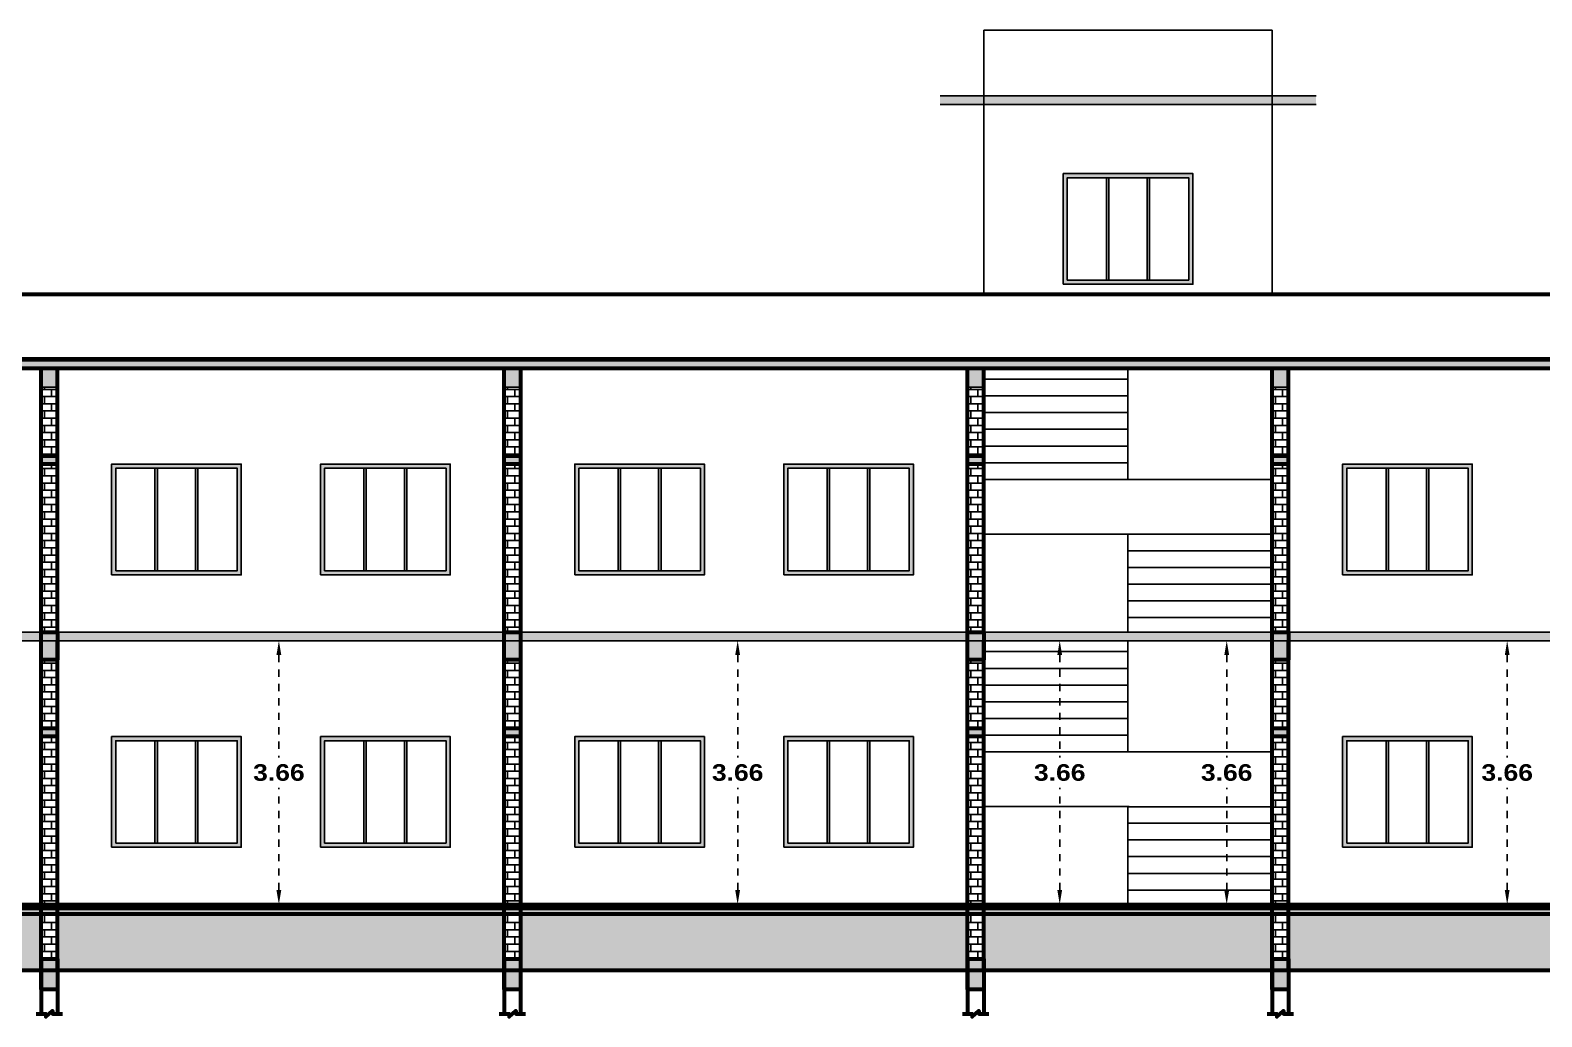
# Model space of a CAD drawing. Header units: metres. Extents: x 863 to 1571, y 626 to 804.
# Drawn here: x 916.87 to 937.86, y 757.85 to 771.54 of the extents above; entities that cross this region are included whole.
import ezdxf

# ---------------------------------------------------------------- set-up
doc = ezdxf.new("R2010")
doc.units = ezdxf.units.M
doc.header["$LTSCALE"] = 0.2
doc.header["$MEASUREMENT"] = 0
doc.header["$PDMODE"] = 2
doc.linetypes.add('DOT2', pattern=[0.125, 0, -0.125])
doc.layers.get('0').update_dxf_attribs({"lineweight": 60})
for name, color, linetype in [('BLK_1_FLR_0_REGULAR_ROOM_11', 2, 'Continuous'), ('BLK_1_FLR_0_REGULAR_ROOM_12', 2, 'Continuous'), ('BLK_1_FLR_0_REGULAR_ROOM_13', 2, 'Continuous'), ('BLK_1_FLR_0_REGULAR_ROOM_14', 2, 'Continuous'), ('BLK_1_FLR_0_REGULAR_ROOM_15', 2, 'Continuous')]:
    doc.layers.add(name, color=color, linetype=linetype)
doc.styles.get("Standard").update_dxf_attribs({"font": 'ariblk.ttf', "height": 0.23})
doc.dimstyles.get("Standard").update_dxf_attribs({"dimtxt": 0.23, "dimasz": 0.2, "dimexe": 0.12, "dimexo": 0.0625, "dimgap": 0.09, "dimtad": 1, "dimtih": 1, "dimtoh": 1, "dimzin": 1, "dimdsep": 46, "dimtxsty": 'Standard', "dimcen": 0.09, "dimazin": 0, "dimtfac": 1, "dimtix": 1, "dimtofl": 0, "dimtmove": 0, "dimatfit": 0, "dimfxl": 0, "dimtolj": 1, "dimtzin": 0, "dimarcsym": 0})

# ---------------------------------------------------------------- blocks, each defined once
blk = doc.blocks.new('A$C51CE3EF8')
blk.add_hatch(color=256).paths.add_polyline_path([(0, 0.385), (0.228, 0.385), (0.228, 0), (0, 0)])
blk.add_lwpolyline([(0, 0.385), (0.228, 0.385), (0.228, 0), (0, 0)], close=True)
blk = doc.blocks.new('*D423')
at = {"layer": 'BLK_1_FLR_0_REGULAR_ROOM_11', "color": 3, "lineweight": -2}
for p, q in [((920.175, 763.066), (920.425, 763.066)), ((920.175, 759.405), (920.425, 759.405))]:
    blk.add_line(p, q, dxfattribs=at)
at = {"layer": 'BLK_1_FLR_0_REGULAR_ROOM_11', "color": 3, "linetype": 'DOT2'}
for p, q in [((920.325, 762.866), (920.325, 761.444)), ((920.325, 759.605), (920.325, 761.026))]:
    blk.add_line(p, q, dxfattribs=at)
at = {"layer": 'BLK_1_FLR_0_REGULAR_ROOM_11', "color": 3, "lineweight": -2}
for points in [[(920.291, 762.866), (920.358, 762.866), (920.325, 763.066)], [(920.291, 759.605), (920.358, 759.605), (920.325, 759.405)]]:
    blk.add_solid(points, dxfattribs=at)
at = {"layer": 'Defpoints', "color": 0, "lineweight": -2}
for p in [(917.608, 763.066), (920.325, 763.066), (917.608, 759.405)]:
    blk.add_point(p, dxfattribs=at)
at = {"layer": 'BLK_1_FLR_0_REGULAR_ROOM_11', "color": 0, "lineweight": -2, "insert": (920.325, 761.235), "char_height": 0.23, "attachment_point": 5}
blk.add_mtext('\\A1;3.66', dxfattribs=at)
blk = doc.blocks.new('*D424')
at = {"layer": 'BLK_1_FLR_0_REGULAR_ROOM_12', "color": 3, "lineweight": -2}
for p, q in [((926.544, 763.066), (926.794, 763.066)), ((926.544, 759.405), (926.794, 759.405))]:
    blk.add_line(p, q, dxfattribs=at)
at = {"layer": 'BLK_1_FLR_0_REGULAR_ROOM_12', "color": 3, "linetype": 'DOT2'}
for p, q in [((926.694, 762.866), (926.694, 761.444)), ((926.694, 759.605), (926.694, 761.026))]:
    blk.add_line(p, q, dxfattribs=at)
at = {"layer": 'BLK_1_FLR_0_REGULAR_ROOM_12', "color": 3, "lineweight": -2}
for points in [[(926.66, 762.866), (926.727, 762.866), (926.694, 763.066)], [(926.66, 759.605), (926.727, 759.605), (926.694, 759.405)]]:
    blk.add_solid(points, dxfattribs=at)
at = {"layer": 'Defpoints', "color": 0, "lineweight": -2}
for p in [(923.977, 763.066), (926.694, 763.066), (923.977, 759.405)]:
    blk.add_point(p, dxfattribs=at)
at = {"layer": 'BLK_1_FLR_0_REGULAR_ROOM_12', "color": 0, "lineweight": -2, "insert": (926.694, 761.235), "char_height": 0.23, "attachment_point": 5}
blk.add_mtext('\\A1;3.66', dxfattribs=at)
blk = doc.blocks.new('*D425')
at = {"layer": 'BLK_1_FLR_0_REGULAR_ROOM_15', "color": 3, "lineweight": -2}
for p, q in [((937.227, 763.066), (937.477, 763.066)), ((937.227, 759.405), (937.477, 759.405))]:
    blk.add_line(p, q, dxfattribs=at)
at = {"layer": 'BLK_1_FLR_0_REGULAR_ROOM_15', "color": 3, "linetype": 'DOT2'}
for p, q in [((937.377, 762.866), (937.377, 761.444)), ((937.377, 759.605), (937.377, 761.026))]:
    blk.add_line(p, q, dxfattribs=at)
at = {"layer": 'BLK_1_FLR_0_REGULAR_ROOM_15', "color": 3, "lineweight": -2}
for points in [[(937.344, 762.866), (937.41, 762.866), (937.377, 763.066)], [(937.344, 759.605), (937.41, 759.605), (937.377, 759.405)]]:
    blk.add_solid(points, dxfattribs=at)
at = {"layer": 'Defpoints', "color": 0, "lineweight": -2}
for p in [(934.66, 763.066), (937.377, 763.066), (934.66, 759.405)]:
    blk.add_point(p, dxfattribs=at)
at = {"layer": 'BLK_1_FLR_0_REGULAR_ROOM_15', "color": 0, "lineweight": -2, "insert": (937.377, 761.235), "char_height": 0.23, "attachment_point": 5}
blk.add_mtext('\\A1;3.66', dxfattribs=at)
blk = doc.blocks.new('*D428')
at = {"layer": 'BLK_1_FLR_0_REGULAR_ROOM_14', "color": 3, "lineweight": -2}
for p, q in [((933.333, 763.066), (933.583, 763.066)), ((933.333, 759.405), (933.583, 759.405))]:
    blk.add_line(p, q, dxfattribs=at)
at = {"layer": 'BLK_1_FLR_0_REGULAR_ROOM_14', "color": 3, "linetype": 'DOT2'}
for p, q in [((933.483, 762.866), (933.483, 761.444)), ((933.483, 759.605), (933.483, 761.026))]:
    blk.add_line(p, q, dxfattribs=at)
at = {"layer": 'BLK_1_FLR_0_REGULAR_ROOM_14', "color": 3, "lineweight": -2}
for points in [[(933.45, 762.866), (933.517, 762.866), (933.483, 763.066)], [(933.45, 759.605), (933.517, 759.605), (933.483, 759.405)]]:
    blk.add_solid(points, dxfattribs=at)
at = {"layer": 'Defpoints', "color": 0, "lineweight": -2}
for p in [(930.767, 763.066), (933.483, 763.066), (930.767, 759.405)]:
    blk.add_point(p, dxfattribs=at)
at = {"layer": 'BLK_1_FLR_0_REGULAR_ROOM_14', "color": 0, "lineweight": -2, "insert": (933.483, 761.235), "char_height": 0.23, "attachment_point": 5}
blk.add_mtext('\\A1;3.66', dxfattribs=at)
blk = doc.blocks.new('*D429')
at = {"layer": 'BLK_1_FLR_0_REGULAR_ROOM_13', "color": 3, "lineweight": -2}
for p, q in [((931.015, 763.066), (931.265, 763.066)), ((931.015, 759.405), (931.265, 759.405))]:
    blk.add_line(p, q, dxfattribs=at)
at = {"layer": 'BLK_1_FLR_0_REGULAR_ROOM_13', "color": 3, "linetype": 'DOT2'}
for p, q in [((931.165, 762.866), (931.165, 761.444)), ((931.165, 759.605), (931.165, 761.026))]:
    blk.add_line(p, q, dxfattribs=at)
at = {"layer": 'BLK_1_FLR_0_REGULAR_ROOM_13', "color": 3, "lineweight": -2}
for points in [[(931.132, 762.866), (931.198, 762.866), (931.165, 763.066)], [(931.132, 759.605), (931.198, 759.605), (931.165, 759.405)]]:
    blk.add_solid(points, dxfattribs=at)
at = {"layer": 'Defpoints', "color": 0, "lineweight": -2}
for p in [(928.449, 763.066), (931.165, 763.066), (928.449, 759.405)]:
    blk.add_point(p, dxfattribs=at)
at = {"layer": 'BLK_1_FLR_0_REGULAR_ROOM_13', "color": 0, "lineweight": -2, "insert": (931.165, 761.235), "char_height": 0.23, "attachment_point": 5}
blk.add_mtext('\\A1;3.66', dxfattribs=at)

msp = doc.modelspace()

# ---------------------------------------------------------------- hatches: boundary and pattern name
at = {"lineweight": -2}
h = msp.add_hatch(color=143, dxfattribs=at)
h.dxf.hatch_style = 1
h.paths.add_polyline_path([(934.723, 770.628), (929.503, 770.628), (929.503, 770.508), (934.723, 770.508)])
h = msp.add_hatch(color=215, dxfattribs=at)
h.dxf.hatch_style = 1
h.paths.add_polyline_path([(931.213, 768.014), (933.013, 768.014), (933.013, 769.549), (931.213, 769.549)])
h.paths.add_polyline_path([(932.956, 768.071), (932.956, 769.492), (931.27, 769.492), (931.27, 768.071)], flags=16)
h = msp.add_hatch(color=215, dxfattribs=at)
h.dxf.hatch_style = 1
h.paths.add_polyline_path([(932.377, 768.071), (932.41, 768.071), (932.41, 769.492), (932.377, 769.492)])
h.paths.add_polyline_path([(931.848, 769.492), (931.815, 769.492), (931.815, 768.071), (931.848, 768.071)])
h = msp.add_hatch(color=143, dxfattribs=at)
h.dxf.hatch_style = 1
h.paths.add_polyline_path([(868.011, 766.847), (953.43, 766.847), (953.43, 766.967), (868.011, 766.967)])
h = msp.add_hatch(color=143, dxfattribs=at)
h.dxf.hatch_style = 1
h.paths.add_polyline_path([(917.023, 766.847), (917.023, 766.583), (917.251, 766.583), (917.251, 766.847)])
h = msp.add_hatch(color=143, dxfattribs=at)
h.dxf.hatch_style = 1
h.paths.add_polyline_path([(923.453, 766.847), (923.453, 766.583), (923.681, 766.583), (923.681, 766.847)])
h = msp.add_hatch(color=143, dxfattribs=at)
h.dxf.hatch_style = 1
h.paths.add_polyline_path([(929.883, 766.847), (929.883, 766.583), (930.111, 766.583), (930.111, 766.847)])
h = msp.add_hatch(color=143, dxfattribs=at)
h.dxf.hatch_style = 1
h.paths.add_polyline_path([(934.113, 766.847), (934.113, 766.583), (934.341, 766.583), (934.341, 766.847)])
h = msp.add_hatch(dxfattribs=at)
h.set_pattern_fill('BRICK', color=165, scale=0.4)
h.set_pattern_definition([(0, (-263.2303, 596.25437), (0, 0.1), []), (90, (-263.2303, 596.25437), (-0.2, 0), [0.1, -0.1]), (90, (-263.1303, 596.25437), (-0.2, 0), [-0.1, 0.1])])
h.paths.add_polyline_path([(917.253, 759.275), (917.023, 759.275), (917.023, 758.65), (917.253, 758.65)])
h.paths.add_polyline_path([(917.253, 761.735), (917.023, 761.735), (917.023, 759.405), (917.253, 759.405)])
h.paths.add_polyline_path([(917.253, 762.801), (917.023, 762.801), (917.023, 761.845), (917.253, 761.845)])
h.paths.add_polyline_path([(917.253, 765.516), (917.023, 765.516), (917.023, 763.186), (917.253, 763.186)])
h.paths.add_polyline_path([(917.253, 766.583), (917.023, 766.583), (917.023, 765.626), (917.253, 765.626)])
h = msp.add_hatch(dxfattribs=at)
h.set_pattern_fill('BRICK', color=165, scale=0.4)
h.set_pattern_definition([(0, (-256.8003, 596.25437), (0, 0.1), []), (90, (-256.8003, 596.25437), (-0.2, 0), [0.1, -0.1]), (90, (-256.7003, 596.25437), (-0.2, 0), [-0.1, 0.1])])
h.paths.add_polyline_path([(923.683, 759.275), (923.453, 759.275), (923.453, 758.65), (923.683, 758.65)])
h.paths.add_polyline_path([(923.683, 761.735), (923.453, 761.735), (923.453, 759.405), (923.683, 759.405)])
h.paths.add_polyline_path([(923.683, 762.801), (923.453, 762.801), (923.453, 761.845), (923.683, 761.845)])
h.paths.add_polyline_path([(923.683, 765.516), (923.453, 765.516), (923.453, 763.186), (923.683, 763.186)])
h.paths.add_polyline_path([(923.683, 766.583), (923.453, 766.583), (923.453, 765.626), (923.683, 765.626)])
h = msp.add_hatch(dxfattribs=at)
h.set_pattern_fill('BRICK', color=165, scale=0.4)
h.set_pattern_definition([(0, (-250.3703, 596.25437), (0, 0.1), []), (90, (-250.3703, 596.25437), (-0.2, 0), [0.1, -0.1]), (90, (-250.2703, 596.25437), (-0.2, 0), [-0.1, 0.1])])
h.paths.add_polyline_path([(930.113, 759.275), (929.883, 759.275), (929.883, 758.65), (930.113, 758.65)])
h.paths.add_polyline_path([(930.113, 761.735), (929.883, 761.735), (929.883, 759.405), (930.113, 759.405)])
h.paths.add_polyline_path([(930.113, 762.801), (929.883, 762.801), (929.883, 761.845), (930.113, 761.845)])
h.paths.add_polyline_path([(930.113, 765.516), (929.883, 765.516), (929.883, 763.186), (930.113, 763.186)])
h.paths.add_polyline_path([(930.113, 766.583), (929.883, 766.583), (929.883, 765.626), (930.113, 765.626)])
h = msp.add_hatch(dxfattribs=at)
h.set_pattern_fill('BRICK', color=165, scale=0.4)
h.set_pattern_definition([(0, (-246.1403, 596.25437), (0, 0.1), []), (90, (-246.1403, 596.25437), (-0.2, 0), [0.1, -0.1]), (90, (-246.0403, 596.25437), (-0.2, 0), [-0.1, 0.1])])
h.paths.add_polyline_path([(934.343, 759.275), (934.113, 759.275), (934.113, 758.65), (934.343, 758.65)])
h.paths.add_polyline_path([(934.343, 761.735), (934.113, 761.735), (934.113, 759.405), (934.343, 759.405)])
h.paths.add_polyline_path([(934.343, 762.801), (934.113, 762.801), (934.113, 761.845), (934.343, 761.845)])
h.paths.add_polyline_path([(934.343, 765.516), (934.113, 765.516), (934.113, 763.186), (934.343, 763.186)])
h.paths.add_polyline_path([(934.343, 766.583), (934.113, 766.583), (934.113, 765.626), (934.343, 765.626)])
h = msp.add_hatch(color=143, dxfattribs=at)
h.dxf.hatch_style = 1
h.paths.add_polyline_path([(917.023, 761.845), (917.023, 761.735), (917.253, 761.735), (917.253, 761.845)])
h.paths.add_polyline_path([(917.023, 765.626), (917.023, 765.516), (917.253, 765.516), (917.253, 765.626)])
h.paths.add_polyline_path([(917.253, 759.275), (917.253, 759.405), (917.023, 759.405), (917.023, 759.275)])
h = msp.add_hatch(color=215, dxfattribs=at)
h.dxf.hatch_style = 1
h.paths.add_polyline_path([(918.003, 763.98), (919.803, 763.98), (919.803, 765.516), (918.003, 765.516)])
h.paths.add_polyline_path([(919.746, 764.037), (919.746, 765.459), (918.06, 765.459), (918.06, 764.037)], flags=16)
h = msp.add_hatch(color=215, dxfattribs=at)
h.dxf.hatch_style = 1
h.paths.add_polyline_path([(920.903, 763.98), (922.703, 763.98), (922.703, 765.516), (920.903, 765.516)])
h.paths.add_polyline_path([(922.646, 764.037), (922.646, 765.459), (920.96, 765.459), (920.96, 764.037)], flags=16)
h = msp.add_hatch(color=143, dxfattribs=at)
h.dxf.hatch_style = 1
h.paths.add_polyline_path([(923.453, 761.845), (923.453, 761.735), (923.683, 761.735), (923.683, 761.845)])
h.paths.add_polyline_path([(923.453, 765.626), (923.453, 765.516), (923.683, 765.516), (923.683, 765.626)])
h.paths.add_polyline_path([(923.683, 759.275), (923.683, 759.405), (923.453, 759.405), (923.453, 759.275)])
h = msp.add_hatch(color=215, dxfattribs=at)
h.dxf.hatch_style = 1
h.paths.add_polyline_path([(924.433, 763.98), (926.233, 763.98), (926.233, 765.516), (924.433, 765.516)])
h.paths.add_polyline_path([(926.176, 764.037), (926.176, 765.459), (924.49, 765.459), (924.49, 764.037)], flags=16)
h = msp.add_hatch(color=215, dxfattribs=at)
h.dxf.hatch_style = 1
h.paths.add_polyline_path([(927.333, 763.98), (929.133, 763.98), (929.133, 765.516), (927.333, 765.516)])
h.paths.add_polyline_path([(929.076, 764.037), (929.076, 765.459), (927.39, 765.459), (927.39, 764.037)], flags=16)
h = msp.add_hatch(color=143, dxfattribs=at)
h.dxf.hatch_style = 1
h.paths.add_polyline_path([(929.883, 761.845), (929.883, 761.735), (930.113, 761.735), (930.113, 761.845)])
h.paths.add_polyline_path([(929.883, 765.626), (929.883, 765.516), (930.113, 765.516), (930.113, 765.626)])
h.paths.add_polyline_path([(930.113, 759.275), (930.113, 759.405), (929.883, 759.405), (929.883, 759.275)])
h = msp.add_hatch(color=143, dxfattribs=at)
h.dxf.hatch_style = 1
h.paths.add_polyline_path([(934.113, 761.845), (934.113, 761.735), (934.343, 761.735), (934.343, 761.845)])
h.paths.add_polyline_path([(934.113, 765.626), (934.113, 765.516), (934.343, 765.516), (934.343, 765.626)])
h.paths.add_polyline_path([(934.343, 759.275), (934.343, 759.405), (934.113, 759.405), (934.113, 759.275)])
h = msp.add_hatch(color=215, dxfattribs=at)
h.dxf.hatch_style = 1
h.paths.add_polyline_path([(935.093, 763.98), (936.893, 763.98), (936.893, 765.516), (935.093, 765.516)])
h.paths.add_polyline_path([(936.836, 764.037), (936.836, 765.459), (935.15, 765.459), (935.15, 764.037)], flags=16)
h = msp.add_hatch(color=215, dxfattribs=at)
h.dxf.hatch_style = 1
h.paths.add_polyline_path([(919.167, 764.037), (919.2, 764.037), (919.2, 765.459), (919.167, 765.459)])
h.paths.add_polyline_path([(918.638, 765.459), (918.605, 765.459), (918.605, 764.037), (918.638, 764.037)])
h = msp.add_hatch(color=215, dxfattribs=at)
h.dxf.hatch_style = 1
h.paths.add_polyline_path([(922.067, 764.037), (922.1, 764.037), (922.1, 765.459), (922.067, 765.459)])
h.paths.add_polyline_path([(921.538, 765.459), (921.505, 765.459), (921.505, 764.037), (921.538, 764.037)])
h = msp.add_hatch(color=215, dxfattribs=at)
h.dxf.hatch_style = 1
h.paths.add_polyline_path([(925.597, 764.037), (925.63, 764.037), (925.63, 765.459), (925.597, 765.459)])
h.paths.add_polyline_path([(925.068, 765.459), (925.035, 765.459), (925.035, 764.037), (925.068, 764.037)])
h = msp.add_hatch(color=215, dxfattribs=at)
h.dxf.hatch_style = 1
h.paths.add_polyline_path([(928.497, 764.037), (928.53, 764.037), (928.53, 765.459), (928.497, 765.459)])
h.paths.add_polyline_path([(927.968, 765.459), (927.935, 765.459), (927.935, 764.037), (927.968, 764.037)])
h = msp.add_hatch(color=215, dxfattribs=at)
h.dxf.hatch_style = 1
h.paths.add_polyline_path([(936.257, 764.037), (936.29, 764.037), (936.29, 765.459), (936.257, 765.459)])
h.paths.add_polyline_path([(935.728, 765.459), (935.695, 765.459), (935.695, 764.037), (935.728, 764.037)])
h = msp.add_hatch(color=143, dxfattribs=at)
h.dxf.hatch_style = 1
h.paths.add_polyline_path([(868.013, 763.186), (953.201, 763.186), (953.201, 763.066), (868.013, 763.066)])
h = msp.add_hatch(color=215, dxfattribs=at)
h.dxf.hatch_style = 1
h.paths.add_polyline_path([(918.003, 760.199), (919.803, 760.199), (919.803, 761.735), (918.003, 761.735)])
h.paths.add_polyline_path([(919.746, 760.256), (919.746, 761.678), (918.06, 761.678), (918.06, 760.256)], flags=16)
h = msp.add_hatch(color=215, dxfattribs=at)
h.dxf.hatch_style = 1
h.paths.add_polyline_path([(920.903, 760.199), (922.703, 760.199), (922.703, 761.735), (920.903, 761.735)])
h.paths.add_polyline_path([(922.646, 760.256), (922.646, 761.678), (920.96, 761.678), (920.96, 760.256)], flags=16)
h = msp.add_hatch(color=215, dxfattribs=at)
h.dxf.hatch_style = 1
h.paths.add_polyline_path([(924.433, 760.199), (926.233, 760.199), (926.233, 761.735), (924.433, 761.735)])
h.paths.add_polyline_path([(926.176, 760.256), (926.176, 761.678), (924.49, 761.678), (924.49, 760.256)], flags=16)
h = msp.add_hatch(color=215, dxfattribs=at)
h.dxf.hatch_style = 1
h.paths.add_polyline_path([(927.333, 760.199), (929.133, 760.199), (929.133, 761.735), (927.333, 761.735)])
h.paths.add_polyline_path([(929.076, 760.256), (929.076, 761.678), (927.39, 761.678), (927.39, 760.256)], flags=16)
h = msp.add_hatch(color=215, dxfattribs=at)
h.dxf.hatch_style = 1
h.paths.add_polyline_path([(935.093, 760.199), (936.893, 760.199), (936.893, 761.735), (935.093, 761.735)])
h.paths.add_polyline_path([(936.836, 760.256), (936.836, 761.678), (935.15, 761.678), (935.15, 760.256)], flags=16)
h = msp.add_hatch(color=215, dxfattribs=at)
h.dxf.hatch_style = 1
h.paths.add_polyline_path([(919.167, 760.256), (919.2, 760.256), (919.2, 761.678), (919.167, 761.678)])
h.paths.add_polyline_path([(918.638, 761.678), (918.605, 761.678), (918.605, 760.256), (918.638, 760.256)])
h = msp.add_hatch(color=215, dxfattribs=at)
h.dxf.hatch_style = 1
h.paths.add_polyline_path([(922.067, 760.256), (922.1, 760.256), (922.1, 761.678), (922.067, 761.678)])
h.paths.add_polyline_path([(921.538, 761.678), (921.505, 761.678), (921.505, 760.256), (921.538, 760.256)])
h = msp.add_hatch(color=215, dxfattribs=at)
h.dxf.hatch_style = 1
h.paths.add_polyline_path([(925.597, 760.256), (925.63, 760.256), (925.63, 761.678), (925.597, 761.678)])
h.paths.add_polyline_path([(925.068, 761.678), (925.035, 761.678), (925.035, 760.256), (925.068, 760.256)])
h = msp.add_hatch(color=215, dxfattribs=at)
h.dxf.hatch_style = 1
h.paths.add_polyline_path([(928.497, 760.256), (928.53, 760.256), (928.53, 761.678), (928.497, 761.678)])
h.paths.add_polyline_path([(927.968, 761.678), (927.935, 761.678), (927.935, 760.256), (927.968, 760.256)])
h = msp.add_hatch(color=215, dxfattribs=at)
h.dxf.hatch_style = 1
h.paths.add_polyline_path([(936.257, 760.256), (936.29, 760.256), (936.29, 761.678), (936.257, 761.678)])
h.paths.add_polyline_path([(935.728, 761.678), (935.695, 761.678), (935.695, 760.256), (935.728, 760.256)])
h = msp.add_hatch(color=85, dxfattribs=at)
h.dxf.hatch_style = 1
h.paths.add_polyline_path([(868.013, 759.355), (953.201, 759.355), (953.201, 759.275), (868.013, 759.275)])
edge = h.paths.add_edge_path(flags=17)
edge.add_line((868.013, 759.275), (953.201, 759.275))
h = msp.add_hatch()
h.set_pattern_fill('AR-SAND', color=141, scale=0.1, angle=30, style=0)
h.set_pattern_definition([(67.5, (-731.52213, 272.02691), (-0.101796573, 0.163718165), [0, -0.152, 0, -0.17, 0, -0.1625]), (37.5, (-731.52213, 272.0269), (0.012159855, 0.332893854), [0, -0.082, 0, -0.137, 0, -0.0525]), (357.5, (-731.62865, 271.96541), (0.269409644, 0.156197182), [0, -0.05, 0, -0.18, 0, -0.235]), (347.5, (-731.62865, 271.9654), (0.216454422, 0.226315264), [0, -0.025, 0, -0.118, 0, -0.135])])
h.paths.add_polyline_path([(874.213, 759.275), (868.013, 759.275), (868.013, 758.495), (874.213, 758.495), (874.213, 758.65)])
h.paths.add_polyline_path([(880.644, 759.275), (874.443, 759.275), (874.443, 758.495), (880.644, 758.495), (880.644, 758.65)])
h.paths.add_polyline_path([(887.076, 759.275), (880.874, 759.275), (880.874, 758.495), (887.076, 758.495), (887.076, 758.65)])
h.paths.add_polyline_path([(891.303, 759.275), (887.306, 759.275), (887.306, 758.495), (891.303, 758.495), (891.303, 758.65)])
h.paths.add_polyline_path([(897.736, 759.275), (891.533, 759.275), (891.533, 758.495), (897.736, 758.495), (897.736, 758.65)])
h.paths.add_polyline_path([(904.167, 759.275), (897.966, 759.275), (897.966, 758.495), (904.167, 758.495), (904.167, 758.65)])
h.paths.add_polyline_path([(910.6, 759.275), (904.397, 759.275), (904.397, 758.495), (910.6, 758.495), (910.6, 758.65)])
h.paths.add_polyline_path([(917.032, 759.275), (910.83, 759.275), (910.83, 758.495), (917.032, 758.495), (917.032, 758.65)])
h.paths.add_polyline_path([(923.465, 759.275), (917.262, 759.275), (917.262, 758.495), (923.465, 758.495), (923.465, 758.65)])
h.paths.add_polyline_path([(929.896, 759.275), (923.695, 759.275), (923.695, 758.495), (929.896, 758.495), (929.896, 758.65)])
h.paths.add_polyline_path([(934.125, 759.275), (930.126, 759.275), (930.126, 758.495), (934.125, 758.495), (934.125, 758.65)])
h.paths.add_polyline_path([(940.559, 759.275), (934.355, 759.275), (934.355, 758.495), (940.559, 758.495), (940.559, 758.65)])
h.paths.add_polyline_path([(946.991, 759.275), (940.789, 759.275), (940.789, 758.495), (946.991, 758.495), (946.991, 758.65)])
h.paths.add_polyline_path([(953.201, 759.275), (947.221, 759.275), (947.221, 758.495), (953.201, 758.495), (953.201, 758.65)])
for points in [[(917.023, 758.65), (917.251, 758.65), (917.251, 758.225), (917.023, 758.225)], [(923.453, 758.65), (923.681, 758.65), (923.681, 758.225), (923.453, 758.225)], [(929.883, 758.65), (930.111, 758.65), (930.111, 758.225), (929.883, 758.225)], [(934.113, 758.65), (934.341, 758.65), (934.341, 758.225), (934.113, 758.225)]]:
    msp.add_hatch(color=4).paths.add_polyline_path(points)

# ---------------------------------------------------------------- linework, layer by layer
for p, q in [((929.503, 770.628), (934.723, 770.628)), ((929.503, 770.508), (934.723, 770.508)), ((931.27, 769.492), (932.956, 769.492)), ((931.815, 769.492), (931.815, 768.071)), ((931.848, 769.492), (931.848, 768.071)), ((932.377, 769.492), (932.377, 768.071)), ((932.41, 769.492), (932.41, 768.071)), ((867.783, 766.967), (953.43, 766.967)), ((953.43, 766.847), (867.783, 766.847)), ((932.111, 765.304), (932.111, 766.847)), ((932.111, 766.836), (932.111, 765.534)), ((930.111, 766.695), (932.111, 766.695)), ((934.113, 766.695), (934.131, 766.695)), ((930.113, 766.463), (932.111, 766.463)), ((934.113, 766.463), (934.131, 766.463)), ((930.113, 766.231), (932.111, 766.231)), ((934.113, 766.231), (934.131, 766.231)), ((930.113, 766), (932.111, 766)), ((934.113, 766), (934.131, 766)), ((930.113, 765.768), (932.111, 765.768)), ((934.113, 765.768), (934.131, 765.768)), ((930.113, 765.536), (932.111, 765.536)), ((934.113, 765.536), (934.131, 765.536)), ((918.06, 765.459), (919.746, 765.459)), ((918.605, 765.459), (918.605, 764.037)), ((918.638, 765.459), (918.638, 764.037)), ((919.167, 765.459), (919.167, 764.037)), ((919.2, 765.459), (919.2, 764.037)), ((920.96, 765.459), (922.646, 765.459)), ((921.505, 765.459), (921.505, 764.037)), ((921.538, 765.459), (921.538, 764.037)), ((922.067, 765.459), (922.067, 764.037)), ((922.1, 765.459), (922.1, 764.037)), ((924.49, 765.459), (926.176, 765.459)), ((925.035, 765.459), (925.035, 764.037)), ((925.068, 765.459), (925.068, 764.037)), ((925.597, 765.459), (925.597, 764.037)), ((925.63, 765.459), (925.63, 764.037)), ((927.39, 765.459), (929.076, 765.459)), ((927.935, 765.459), (927.935, 764.037)), ((927.968, 765.459), (927.968, 764.037)), ((928.497, 765.459), (928.497, 764.037)), ((928.53, 765.459), (928.53, 764.037)), ((930.113, 765.304), (934.131, 765.304)), ((935.15, 765.459), (936.836, 765.459)), ((935.695, 765.459), (935.695, 764.037)), ((935.728, 765.459), (935.728, 764.037)), ((936.257, 765.459), (936.257, 764.037)), ((936.29, 765.459), (936.29, 764.037)), ((930.113, 764.544), (932.131, 764.544)), ((932.111, 764.544), (934.111, 764.544)), ((932.111, 764.544), (932.111, 763.186)), ((932.111, 764.314), (934.111, 764.314)), ((932.111, 764.082), (934.111, 764.082)), ((932.111, 763.85), (934.111, 763.85)), ((932.111, 763.618), (934.111, 763.618)), ((932.111, 763.387), (934.111, 763.387)), ((932.111, 761.523), (932.111, 763.066)), ((932.111, 763.055), (932.111, 761.752)), ((930.113, 762.914), (932.111, 762.914)), ((934.113, 762.914), (934.131, 762.914)), ((930.113, 762.682), (932.111, 762.682)), ((934.113, 762.682), (934.131, 762.682)), ((930.113, 762.45), (932.111, 762.45)), ((934.113, 762.45), (934.131, 762.45)), ((930.113, 762.218), (932.111, 762.218)), ((934.113, 762.218), (934.131, 762.218)), ((930.113, 761.987), (932.111, 761.987)), ((934.113, 761.987), (934.131, 761.987)), ((930.113, 761.755), (932.111, 761.755)), ((934.113, 761.755), (934.131, 761.755)), ((918.06, 761.678), (919.746, 761.678)), ((918.605, 761.678), (918.605, 760.256)), ((918.638, 761.678), (918.638, 760.256)), ((919.167, 761.678), (919.167, 760.256)), ((919.2, 761.678), (919.2, 760.256)), ((920.96, 761.678), (922.646, 761.678)), ((921.505, 761.678), (921.505, 760.256)), ((921.538, 761.678), (921.538, 760.256)), ((922.067, 761.678), (922.067, 760.256)), ((922.1, 761.678), (922.1, 760.256)), ((924.49, 761.678), (926.176, 761.678)), ((925.035, 761.678), (925.035, 760.256)), ((925.068, 761.678), (925.068, 760.256)), ((925.597, 761.678), (925.597, 760.256)), ((925.63, 761.678), (925.63, 760.256)), ((927.39, 761.678), (929.076, 761.678)), ((927.935, 761.678), (927.935, 760.256)), ((927.968, 761.678), (927.968, 760.256)), ((928.497, 761.678), (928.497, 760.256)), ((928.53, 761.678), (928.53, 760.256)), ((930.113, 761.523), (934.131, 761.523)), ((935.15, 761.678), (936.836, 761.678)), ((935.695, 761.678), (935.695, 760.256)), ((935.728, 761.678), (935.728, 760.256)), ((936.257, 761.678), (936.257, 760.256)), ((936.29, 761.678), (936.29, 760.256)), ((930.113, 760.763), (932.131, 760.763)), ((932.111, 760.763), (932.111, 759.405)), ((932.111, 760.762), (934.111, 760.762)), ((932.111, 760.532), (934.111, 760.532)), ((932.111, 760.301), (934.111, 760.301)), ((932.111, 760.069), (934.111, 760.069)), ((932.111, 759.837), (934.111, 759.837)), ((932.111, 759.605), (934.111, 759.605)), ((917.253, 759.405), (917.023, 759.405)), ((917.253, 759.275), (917.023, 759.275)), ((923.683, 759.405), (923.453, 759.405)), ((923.683, 759.275), (923.453, 759.275)), ((930.113, 759.405), (929.883, 759.405)), ((930.113, 759.275), (929.883, 759.275)), ((934.343, 759.405), (934.113, 759.405)), ((934.343, 759.275), (934.113, 759.275))]:
    msp.add_line(p, q, dxfattribs=at)
for p, q in [((867.783, 767.877), (953.431, 767.877)), ((867.783, 766.967), (953.431, 766.967)), ((867.783, 766.967), (953.43, 766.967)), ((867.783, 766.847), (953.431, 766.847)), ((917.023, 763.186), (917.023, 766.847)), ((917.023, 763.186), (917.023, 766.847)), ((917.253, 763.186), (917.253, 766.847)), ((923.453, 763.186), (923.453, 766.847)), ((923.453, 763.186), (923.453, 766.847)), ((923.683, 763.186), (923.683, 766.847)), ((929.883, 763.186), (929.883, 766.847)), ((929.883, 763.186), (929.883, 766.847)), ((930.113, 763.186), (930.113, 766.847)), ((930.113, 763.186), (930.113, 766.847)), ((934.113, 763.186), (934.113, 766.847)), ((934.113, 763.186), (934.113, 766.847)), ((934.113, 763.186), (934.113, 766.847)), ((934.113, 763.186), (934.113, 766.847)), ((934.343, 763.186), (934.343, 766.847)), ((917.253, 765.626), (917.023, 765.626)), ((917.253, 765.626), (917.023, 765.626)), ((917.253, 765.516), (917.023, 765.516)), ((917.253, 765.516), (917.023, 765.516)), ((923.683, 765.626), (923.453, 765.626)), ((923.683, 765.626), (923.453, 765.626)), ((923.683, 765.516), (923.453, 765.516)), ((923.683, 765.516), (923.453, 765.516)), ((930.113, 765.626), (929.883, 765.626)), ((930.113, 765.626), (929.883, 765.626)), ((930.113, 765.516), (929.883, 765.516)), ((930.113, 765.516), (929.883, 765.516)), ((934.343, 765.626), (934.113, 765.626)), ((934.343, 765.626), (934.113, 765.626)), ((934.343, 765.516), (934.113, 765.516)), ((934.343, 765.516), (934.113, 765.516)), ((917.023, 758.495), (917.023, 763.186)), ((917.253, 758.495), (917.253, 763.066)), ((923.453, 758.495), (923.453, 763.186)), ((923.683, 758.495), (923.683, 763.066)), ((929.883, 758.495), (929.883, 763.186)), ((930.113, 758.495), (930.113, 763.066)), ((934.113, 758.495), (934.113, 763.186)), ((934.343, 758.495), (934.343, 763.066)), ((917.253, 761.845), (917.023, 761.845)), ((917.253, 761.735), (917.023, 761.735)), ((923.683, 761.845), (923.453, 761.845)), ((923.683, 761.735), (923.453, 761.735)), ((930.113, 761.845), (929.883, 761.845)), ((930.113, 761.735), (929.883, 761.735)), ((934.343, 761.845), (934.113, 761.845)), ((934.343, 761.735), (934.113, 761.735)), ((867.783, 759.405), (953.431, 759.405)), ((868.013, 759.355), (953.201, 759.355)), ((868.013, 759.275), (953.201, 759.275)), ((917.023, 758.65), (917.023, 757.888)), ((917.251, 758.65), (917.251, 757.888)), ((923.453, 758.65), (923.453, 757.888)), ((923.681, 758.65), (923.681, 757.888)), ((929.883, 758.65), (929.883, 757.888)), ((930.111, 758.65), (930.111, 757.888)), ((934.113, 758.65), (934.113, 757.888)), ((934.341, 758.65), (934.341, 757.888)), ((865.549, 758.495), (953.431, 758.495))]:
    msp.add_line(p, q)
for points in [[(930.113, 771.538), (934.113, 771.538)], [(930.113, 767.877), (930.113, 771.538), (934.113, 771.538), (934.113, 767.877)], [(930.113, 770.628), (934.113, 770.628)], [(868.011, 766.992), (953.201, 766.992)]]:
    msp.add_lwpolyline(points, dxfattribs=at)
for points in [[(931.213, 768.014), (933.013, 768.014), (933.013, 769.549), (931.213, 769.549)], [(931.213, 768.014), (933.013, 768.014), (933.013, 769.549), (931.213, 769.549)], [(931.213, 768.014), (933.013, 768.014), (933.013, 769.549), (931.213, 769.549)], [(931.213, 768.014), (933.013, 768.014), (933.013, 769.549), (931.213, 769.549)], [(931.27, 768.071), (932.956, 768.071), (932.956, 769.492), (931.27, 769.492)], [(917.251, 766.583), (917.023, 766.583), (917.023, 766.847), (917.251, 766.847)], [(923.681, 766.583), (923.453, 766.583), (923.453, 766.847), (923.681, 766.847)], [(930.111, 766.583), (929.883, 766.583), (929.883, 766.847), (930.111, 766.847)], [(934.341, 766.583), (934.113, 766.583), (934.113, 766.847), (934.341, 766.847)], [(918.003, 763.98), (919.803, 763.98), (919.803, 765.516), (918.003, 765.516)], [(918.003, 763.98), (919.803, 763.98), (919.803, 765.516), (918.003, 765.516)], [(918.003, 763.98), (919.803, 763.98), (919.803, 765.516), (918.003, 765.516)], [(920.903, 763.98), (922.703, 763.98), (922.703, 765.516), (920.903, 765.516)], [(920.903, 763.98), (922.703, 763.98), (922.703, 765.516), (920.903, 765.516)], [(920.903, 763.98), (922.703, 763.98), (922.703, 765.516), (920.903, 765.516)], [(924.433, 763.98), (926.233, 763.98), (926.233, 765.516), (924.433, 765.516)], [(924.433, 763.98), (926.233, 763.98), (926.233, 765.516), (924.433, 765.516)], [(924.433, 763.98), (926.233, 763.98), (926.233, 765.516), (924.433, 765.516)], [(927.333, 763.98), (929.133, 763.98), (929.133, 765.516), (927.333, 765.516)], [(927.333, 763.98), (929.133, 763.98), (929.133, 765.516), (927.333, 765.516)], [(927.333, 763.98), (929.133, 763.98), (929.133, 765.516), (927.333, 765.516)], [(935.093, 763.98), (936.893, 763.98), (936.893, 765.516), (935.093, 765.516)], [(935.093, 763.98), (936.893, 763.98), (936.893, 765.516), (935.093, 765.516)], [(935.093, 763.98), (936.893, 763.98), (936.893, 765.516), (935.093, 765.516)], [(918.06, 764.037), (919.746, 764.037), (919.746, 765.459), (918.06, 765.459)], [(920.96, 764.037), (922.646, 764.037), (922.646, 765.459), (920.96, 765.459)], [(924.49, 764.037), (926.176, 764.037), (926.176, 765.459), (924.49, 765.459)], [(927.39, 764.037), (929.076, 764.037), (929.076, 765.459), (927.39, 765.459)], [(935.15, 764.037), (936.836, 764.037), (936.836, 765.459), (935.15, 765.459)], [(868.013, 763.186), (953.201, 763.186), (953.201, 763.066), (868.013, 763.066)], [(918.003, 760.199), (919.803, 760.199), (919.803, 761.735), (918.003, 761.735)], [(918.003, 760.199), (919.803, 760.199), (919.803, 761.735), (918.003, 761.735)], [(918.003, 760.199), (919.803, 760.199), (919.803, 761.735), (918.003, 761.735)], [(920.903, 760.199), (922.703, 760.199), (922.703, 761.735), (920.903, 761.735)], [(920.903, 760.199), (922.703, 760.199), (922.703, 761.735), (920.903, 761.735)], [(920.903, 760.199), (922.703, 760.199), (922.703, 761.735), (920.903, 761.735)], [(924.433, 760.199), (926.233, 760.199), (926.233, 761.735), (924.433, 761.735)], [(924.433, 760.199), (926.233, 760.199), (926.233, 761.735), (924.433, 761.735)], [(924.433, 760.199), (926.233, 760.199), (926.233, 761.735), (924.433, 761.735)], [(927.333, 760.199), (929.133, 760.199), (929.133, 761.735), (927.333, 761.735)], [(927.333, 760.199), (929.133, 760.199), (929.133, 761.735), (927.333, 761.735)], [(927.333, 760.199), (929.133, 760.199), (929.133, 761.735), (927.333, 761.735)], [(935.093, 760.199), (936.893, 760.199), (936.893, 761.735), (935.093, 761.735)], [(935.093, 760.199), (936.893, 760.199), (936.893, 761.735), (935.093, 761.735)], [(935.093, 760.199), (936.893, 760.199), (936.893, 761.735), (935.093, 761.735)], [(918.06, 760.256), (919.746, 760.256), (919.746, 761.678), (918.06, 761.678)], [(920.96, 760.256), (922.646, 760.256), (922.646, 761.678), (920.96, 761.678)], [(924.49, 760.256), (926.176, 760.256), (926.176, 761.678), (924.49, 761.678)], [(927.39, 760.256), (929.076, 760.256), (929.076, 761.678), (927.39, 761.678)], [(935.15, 760.256), (936.836, 760.256), (936.836, 761.678), (935.15, 761.678)], [(868.013, 759.355), (953.201, 759.355), (953.201, 759.275), (868.013, 759.275)]]:
    msp.add_lwpolyline(points, close=True, dxfattribs=at)
at = {"color": 211, "lineweight": -2}
msp.add_lwpolyline([(868.011, 766.967), (953.43, 766.967), (953.43, 766.847), (868.011, 766.847)], close=True, dxfattribs=at)
for points in [[(917.023, 758.65), (917.251, 758.65), (917.251, 758.225), (917.023, 758.225)], [(923.453, 758.65), (923.681, 758.65), (923.681, 758.225), (923.453, 758.225)], [(929.883, 758.65), (930.111, 758.65), (930.111, 758.225), (929.883, 758.225)], [(934.113, 758.65), (934.341, 758.65), (934.341, 758.225), (934.113, 758.225)]]:
    msp.add_lwpolyline(points, close=True)
for points in [[(916.954, 757.888), (917.091, 757.888), (917.091, 757.847), (917.183, 757.93), (917.183, 757.888), (917.32, 757.888)], [(923.384, 757.888), (923.521, 757.888), (923.521, 757.847), (923.613, 757.93), (923.613, 757.888), (923.75, 757.888)], [(929.814, 757.888), (929.951, 757.888), (929.951, 757.847), (930.043, 757.93), (930.043, 757.888), (930.18, 757.888)], [(934.044, 757.888), (934.181, 757.888), (934.181, 757.847), (934.273, 757.93), (934.273, 757.888), (934.41, 757.888)]]:
    msp.add_lwpolyline(points)

# ---------------------------------------------------------------- block references
at = {"color": 2}
for p in [(917.023, 762.801), (923.453, 762.801), (929.883, 762.801), (934.113, 762.801)]:
    msp.add_blockref('A$C51CE3EF8', p, dxfattribs=at)

# ---------------------------------------------------------------- dimensions: what is measured, and where the dimension line sits
at = {"layer": 'BLK_1_FLR_0_REGULAR_ROOM_11', "color": 3, "lineweight": -2}
dim = msp.add_linear_dim(base=(920.325, 763.066), p1=(917.608, 759.405), p2=(917.608, 763.066), angle=90, dimstyle='Standard', override={"dimexe": 0.1, "dimtad": 0, "dimclrd": 3, "dimclre": 3, "dimfxl": 0.15, "dimlwd": 65535, "dimarcsym": 2}, dxfattribs=at)
dim.commit()
dim.dimension.update_dxf_attribs({"geometry": '*D423', "text_midpoint": (920.325, 761.235)})
at = {"layer": 'BLK_1_FLR_0_REGULAR_ROOM_12', "color": 3, "lineweight": -2}
dim = msp.add_linear_dim(base=(926.694, 763.066), p1=(923.977, 759.405), p2=(923.977, 763.066), angle=90, dimstyle='Standard', override={"dimexe": 0.1, "dimtad": 0, "dimclrd": 3, "dimclre": 3, "dimfxl": 0.15, "dimlwd": 65535, "dimarcsym": 2}, dxfattribs=at)
dim.commit()
dim.dimension.update_dxf_attribs({"geometry": '*D424', "text_midpoint": (926.694, 761.235)})
at = {"layer": 'BLK_1_FLR_0_REGULAR_ROOM_13', "color": 3, "lineweight": -2}
dim = msp.add_linear_dim(base=(931.165, 763.066), p1=(928.449, 759.405), p2=(928.449, 763.066), angle=90, dimstyle='Standard', override={"dimexe": 0.1, "dimtad": 0, "dimclrd": 3, "dimclre": 3, "dimfxl": 0.15, "dimlwd": 65535, "dimarcsym": 2}, dxfattribs=at)
dim.commit()
dim.dimension.update_dxf_attribs({"geometry": '*D429', "text_midpoint": (931.165, 761.235)})
at = {"layer": 'BLK_1_FLR_0_REGULAR_ROOM_14', "color": 3, "lineweight": -2}
dim = msp.add_linear_dim(base=(933.483, 763.066), p1=(930.767, 759.405), p2=(930.767, 763.066), angle=90, dimstyle='Standard', override={"dimexe": 0.1, "dimtad": 0, "dimclrd": 3, "dimclre": 3, "dimfxl": 0.15, "dimlwd": 65535, "dimarcsym": 2}, dxfattribs=at)
dim.commit()
dim.dimension.update_dxf_attribs({"geometry": '*D428', "text_midpoint": (933.483, 761.235)})
at = {"layer": 'BLK_1_FLR_0_REGULAR_ROOM_15', "color": 3, "lineweight": -2}
dim = msp.add_linear_dim(base=(937.377, 763.066), p1=(934.66, 759.405), p2=(934.66, 763.066), angle=90, dimstyle='Standard', override={"dimexe": 0.1, "dimtad": 0, "dimclrd": 3, "dimclre": 3, "dimfxl": 0.15, "dimlwd": 65535, "dimarcsym": 2}, dxfattribs=at)
dim.commit()
dim.dimension.update_dxf_attribs({"geometry": '*D425', "text_midpoint": (937.377, 761.235)})

doc.saveas('drawing.dxf')
